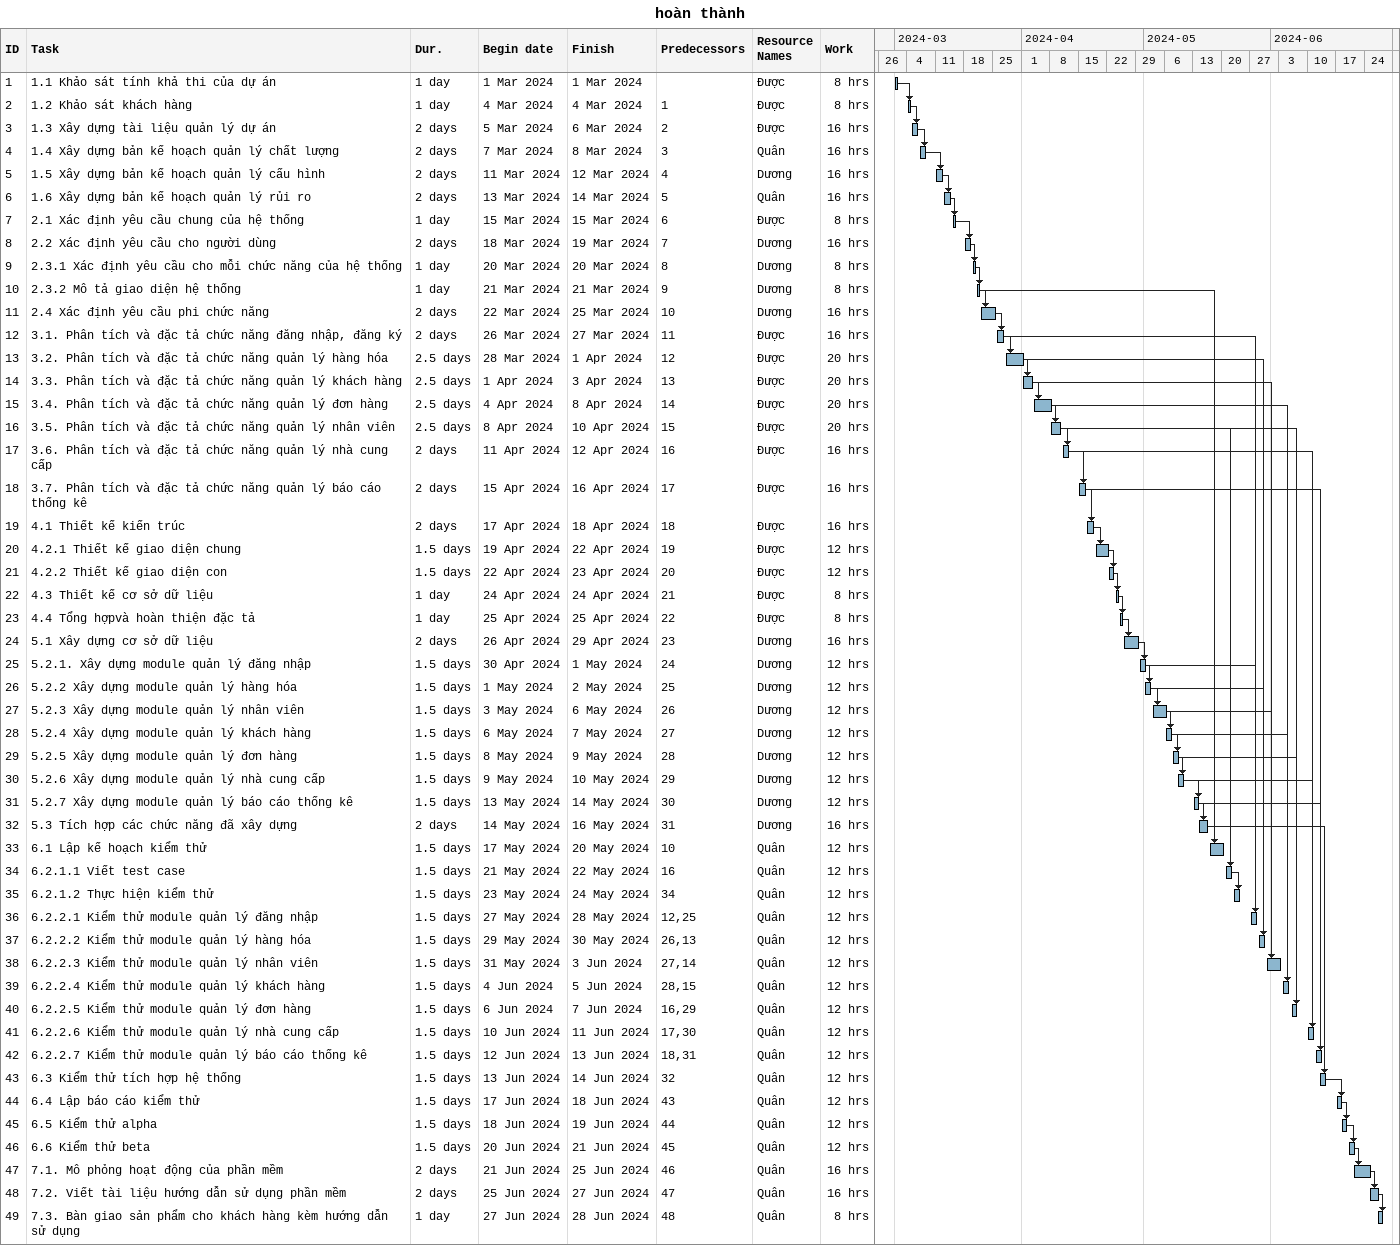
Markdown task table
hoàn thành

| ID | Task | Duration | Start | Finish | Predecessors | Resources | Work (h) |
|---|---|---|---|---|---|---|---|
| 1 | 1.1 Khảo sát tính khả thi của dự án | 1d | 2024-03-01 | 2024-03-01 |  | Được | 8 |
| 2 | 1.2 Khảo sát khách hàng | 1d | 2024-03-04 | 2024-03-04 | 1 | Được | 8 |
| 3 | 1.3 Xây dựng tài liệu quản lý dự án | 2d | 2024-03-05 | 2024-03-06 | 2 | Được | 16 |
| 4 | 1.4 Xây dựng bản kế hoạch quản lý chất lượng | 2d | 2024-03-07 | 2024-03-08 | 3 | Quân | 16 |
| 5 | 1.5 Xây dựng bản kế hoạch quản lý cấu hình | 2d | 2024-03-11 | 2024-03-12 | 4 | Dương | 16 |
| 6 | 1.6 Xây dựng bản kế hoạch quản lý rủi ro | 2d | 2024-03-13 | 2024-03-14 | 5 | Quân | 16 |
| 7 | 2.1 Xác định yêu cầu chung của hệ thống | 1d | 2024-03-15 | 2024-03-15 | 6 | Được | 8 |
| 8 | 2.2 Xác định yêu cầu cho người dùng | 2d | 2024-03-18 | 2024-03-19 | 7 | Dương | 16 |
| 9 | 2.3.1 Xác định yêu cầu cho mỗi chức năng của hệ thống | 1d | 2024-03-20 | 2024-03-20 | 8 | Dương | 8 |
| 10 | 2.3.2 Mô tả giao diện hệ thống | 1d | 2024-03-21 | 2024-03-21 | 9 | Dương | 8 |
| 11 | 2.4 Xác định yêu cầu phi chức năng | 2d | 2024-03-22 | 2024-03-25 | 10 | Dương | 16 |
| 12 | 3.1. Phân tích và đặc tả chức năng đăng nhập, đăng ký | 2d | 2024-03-26 | 2024-03-27 | 11 | Được | 16 |
| 13 | 3.2. Phân tích và đặc tả chức năng quản lý hàng hóa | 2.5d | 2024-03-28 | 2024-04-01 | 12 | Được | 20 |
| 14 | 3.3. Phân tích và đặc tả chức năng quản lý khách hàng | 2.5d | 2024-04-01 | 2024-04-03 | 13 | Được | 20 |
| 15 | 3.4. Phân tích và đặc tả chức năng quản lý đơn hàng | 2.5d | 2024-04-04 | 2024-04-08 | 14 | Được | 20 |
| 16 | 3.5. Phân tích và đặc tả chức năng quản lý nhân viên | 2.5d | 2024-04-08 | 2024-04-10 | 15 | Được | 20 |
| 17 | 3.6. Phân tích và đặc tả chức năng quản lý nhà cung cấp | 2d | 2024-04-11 | 2024-04-12 | 16 | Được | 16 |
| 18 | 3.7. Phân tích và đặc tả chức năng quản lý báo cáo thống kê | 2d | 2024-04-15 | 2024-04-16 | 17 | Được | 16 |
| 19 | 4.1 Thiết kế kiến trúc | 2d | 2024-04-17 | 2024-04-18 | 18 | Được | 16 |
| 20 | 4.2.1 Thiết kế giao diện chung | 1.5d | 2024-04-19 | 2024-04-22 | 19 | Được | 12 |
| 21 | 4.2.2 Thiết kế giao diện con | 1.5d | 2024-04-22 | 2024-04-23 | 20 | Được | 12 |
| 22 | 4.3 Thiết kế cơ sở dữ liệu | 1d | 2024-04-24 | 2024-04-24 | 21 | Được | 8 |
| 23 | 4.4 Tổng hợpvà hoàn thiện đặc tả | 1d | 2024-04-25 | 2024-04-25 | 22 | Được | 8 |
| 24 | 5.1 Xây dựng cơ sở dữ liệu | 2d | 2024-04-26 | 2024-04-29 | 23 | Dương | 16 |
| 25 | 5.2.1. Xây dựng module quản lý đăng nhập | 1.5d | 2024-04-30 | 2024-05-01 | 24 | Dương | 12 |
| 26 | 5.2.2 Xây dựng module quản lý hàng hóa | 1.5d | 2024-05-01 | 2024-05-02 | 25 | Dương | 12 |
| 27 | 5.2.3 Xây dựng module quản lý nhân viên | 1.5d | 2024-05-03 | 2024-05-06 | 26 | Dương | 12 |
| 28 | 5.2.4 Xây dựng module quản lý khách hàng | 1.5d | 2024-05-06 | 2024-05-07 | 27 | Dương | 12 |
| 29 | 5.2.5 Xây dựng module quản lý đơn hàng | 1.5d | 2024-05-08 | 2024-05-09 | 28 | Dương | 12 |
| 30 | 5.2.6 Xây dựng module quản lý nhà cung cấp | 1.5d | 2024-05-09 | 2024-05-10 | 29 | Dương | 12 |
| 31 | 5.2.7 Xây dựng module quản lý báo cáo thống kê | 1.5d | 2024-05-13 | 2024-05-14 | 30 | Dương | 12 |
| 32 | 5.3 Tích hợp các chức năng đã xây dựng | 2d | 2024-05-14 | 2024-05-16 | 31 | Dương | 16 |
| 33 | 6.1 Lập kế hoạch kiểm thử | 1.5d | 2024-05-17 | 2024-05-20 | 10 | Quân | 12 |
| 34 | 6.2.1.1 Viết test case | 1.5d | 2024-05-21 | 2024-05-22 | 16 | Quân | 12 |
| 35 | 6.2.1.2 Thực hiện kiểm thử | 1.5d | 2024-05-23 | 2024-05-24 | 34 | Quân | 12 |
| 36 | 6.2.2.1 Kiểm thử module quản lý đăng nhập | 1.5d | 2024-05-27 | 2024-05-28 | 12, 25 | Quân | 12 |
| 37 | 6.2.2.2 Kiểm thử module quản lý hàng hóa | 1.5d | 2024-05-29 | 2024-05-30 | 26, 13 | Quân | 12 |
| 38 | 6.2.2.3 Kiểm thử module quản lý nhân viên | 1.5d | 2024-05-31 | 2024-06-03 | 27, 14 | Quân | 12 |
| 39 | 6.2.2.4 Kiểm thử module quản lý khách hàng | 1.5d | 2024-06-04 | 2024-06-05 | 28, 15 | Quân | 12 |
| 40 | 6.2.2.5 Kiểm thử module quản lý đơn hàng | 1.5d | 2024-06-06 | 2024-06-07 | 16, 29 | Quân | 12 |
| 41 | 6.2.2.6 Kiểm thử module quản lý nhà cung cấp | 1.5d | 2024-06-10 | 2024-06-11 | 17, 30 | Quân | 12 |
| 42 | 6.2.2.7 Kiểm thử module quản lý báo cáo thống kê | 1.5d | 2024-06-12 | 2024-06-13 | 18, 31 | Quân | 12 |
| 43 | 6.3 Kiểm thử tích hợp hệ thống | 1.5d | 2024-06-13 | 2024-06-14 | 32 | Quân | 12 |
| 44 | 6.4 Lập báo cáo kiểm thử | 1.5d | 2024-06-17 | 2024-06-18 | 43 | Quân | 12 |
| 45 | 6.5 Kiểm thử alpha | 1.5d | 2024-06-18 | 2024-06-19 | 44 | Quân | 12 |
| 46 | 6.6 Kiểm thử beta | 1.5d | 2024-06-20 | 2024-06-21 | 45 | Quân | 12 |
| 47 | 7.1. Mô phỏng hoạt động của phần mềm | 2d | 2024-06-21 | 2024-06-25 | 46 | Quân | 16 |
| 48 | 7.2. Viết tài liệu hướng dẫn sử dụng phần mềm | 2d | 2024-06-25 | 2024-06-27 | 47 | Quân | 16 |
| 49 | 7.3. Bàn giao sản phẩm cho khách hàng kèm hướng dẫn sử dụng | 1d | 2024-06-27 | 2024-06-28 | 48 | Quân | 8 |
